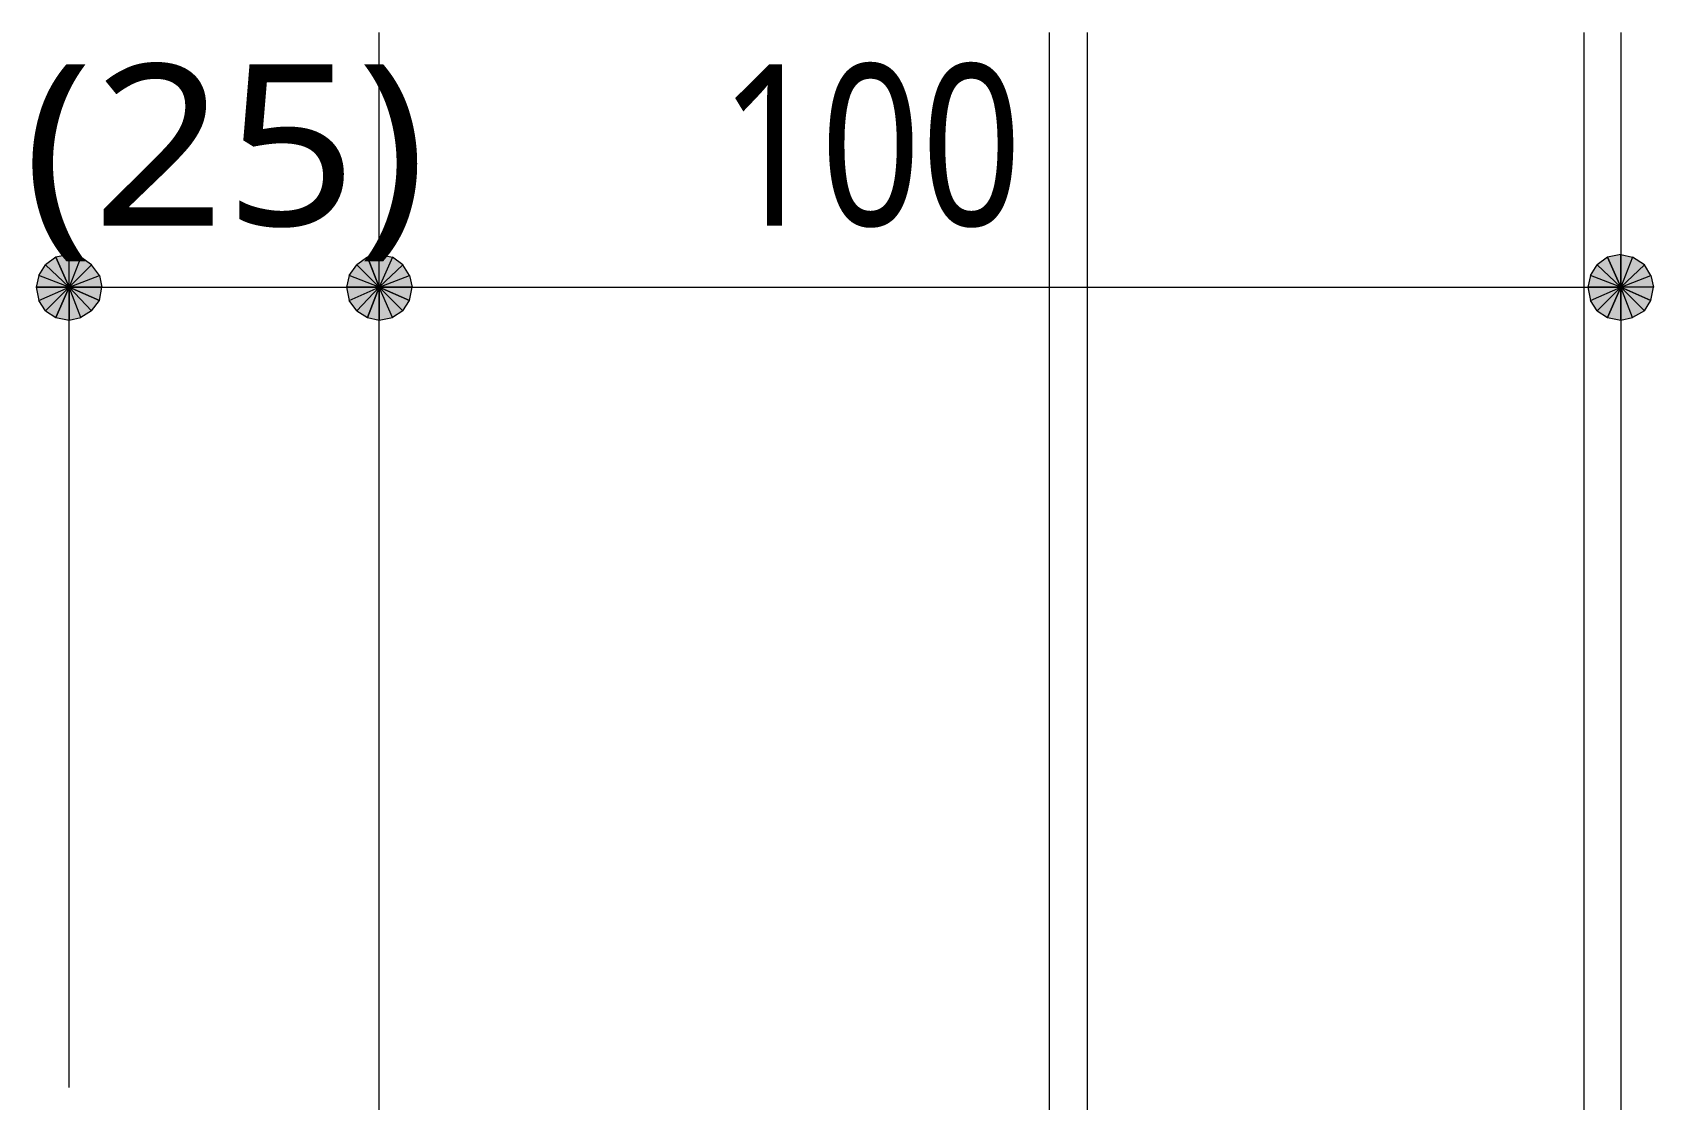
# Model space of a CAD drawing. Header units: millimetres. Extents: x 0 to 420, y 0 to 297.
# Drawn here: x 114.6 to 140.72, y 204.06 to 221.26 of the extents above; entities that cross this region are included whole.
import ezdxf
from ezdxf.enums import TextEntityAlignment as Align

# ---------------------------------------------------------------- set-up
doc = ezdxf.new("R2010")
doc.units = ezdxf.units.MM
doc.styles.add('kst32b', font='NotoSansJP-Variable.ttf')

msp = doc.modelspace()

# ---------------------------------------------------------------- hatches: boundary and pattern name
h = msp.add_hatch(color=7)
h.paths.add_polyline_path([(114.977, 217.636), (114.808, 217.509), (115.189, 217.149), (114.977, 217.636)])
h.paths.add_polyline_path([(114.808, 217.509), (115.189, 217.149), (114.702, 217.339), (114.808, 217.509)])
h.paths.add_polyline_path([(115.189, 217.149), (114.702, 217.339), (114.66, 217.149), (115.189, 217.149)])
h = msp.add_hatch(color=7)
h.paths.add_polyline_path([(115.549, 217.509), (115.379, 217.636), (115.189, 217.149), (115.549, 217.509)])
h.paths.add_polyline_path([(115.379, 217.636), (115.189, 217.149), (115.189, 217.678), (115.379, 217.636)])
h.paths.add_polyline_path([(115.189, 217.149), (115.189, 217.678), (114.977, 217.636), (115.189, 217.149)])
h = msp.add_hatch(color=7)
h.paths.add_polyline_path([(119.994, 217.636), (119.825, 217.509), (120.184, 217.149), (119.994, 217.636)])
h.paths.add_polyline_path([(119.825, 217.509), (120.184, 217.149), (119.698, 217.339), (119.825, 217.509)])
h.paths.add_polyline_path([(120.184, 217.149), (119.698, 217.339), (119.655, 217.149), (120.184, 217.149)])
h = msp.add_hatch(color=7)
h.paths.add_polyline_path([(120.565, 217.509), (120.396, 217.636), (120.184, 217.149), (120.565, 217.509)])
h.paths.add_polyline_path([(120.396, 217.636), (120.184, 217.149), (120.184, 217.678), (120.396, 217.636)])
h.paths.add_polyline_path([(120.184, 217.149), (120.184, 217.678), (119.994, 217.636), (120.184, 217.149)])
h = msp.add_hatch(color=7)
h.paths.add_polyline_path([(139.975, 217.636), (139.806, 217.509), (140.187, 217.149), (139.975, 217.636)])
h.paths.add_polyline_path([(139.806, 217.509), (140.187, 217.149), (139.7, 217.339), (139.806, 217.509)])
h.paths.add_polyline_path([(140.187, 217.149), (139.7, 217.339), (139.658, 217.149), (140.187, 217.149)])
h = msp.add_hatch(color=7)
h.paths.add_polyline_path([(140.568, 217.509), (140.377, 217.636), (140.187, 217.149), (140.568, 217.509)])
h.paths.add_polyline_path([(140.377, 217.636), (140.187, 217.149), (140.187, 217.678), (140.377, 217.636)])
h.paths.add_polyline_path([(140.187, 217.149), (140.187, 217.678), (139.975, 217.636), (140.187, 217.149)])
h = msp.add_hatch(color=7)
h.paths.add_polyline_path([(115.676, 216.937), (115.718, 217.149), (115.189, 217.149), (115.676, 216.937)])
h.paths.add_polyline_path([(115.718, 217.149), (115.189, 217.149), (115.676, 217.339), (115.718, 217.149)])
h.paths.add_polyline_path([(115.189, 217.149), (115.676, 217.339), (115.549, 217.509), (115.189, 217.149)])
h = msp.add_hatch(color=7)
h.paths.add_polyline_path([(120.671, 216.937), (120.713, 217.149), (120.184, 217.149), (120.671, 216.937)])
h.paths.add_polyline_path([(120.713, 217.149), (120.184, 217.149), (120.671, 217.339), (120.713, 217.149)])
h.paths.add_polyline_path([(120.184, 217.149), (120.671, 217.339), (120.565, 217.509), (120.184, 217.149)])
h = msp.add_hatch(color=7)
h.paths.add_polyline_path([(140.674, 216.937), (140.716, 217.149), (140.187, 217.149), (140.674, 216.937)])
h.paths.add_polyline_path([(140.716, 217.149), (140.187, 217.149), (140.674, 217.339), (140.716, 217.149)])
h.paths.add_polyline_path([(140.187, 217.149), (140.674, 217.339), (140.568, 217.509), (140.187, 217.149)])
h = msp.add_hatch(color=7)
h.paths.add_polyline_path([(114.66, 217.149), (114.702, 216.937), (115.189, 217.149), (114.66, 217.149)])
h.paths.add_polyline_path([(114.702, 216.937), (115.189, 217.149), (114.808, 216.768), (114.702, 216.937)])
h.paths.add_polyline_path([(115.189, 217.149), (114.808, 216.768), (114.977, 216.662), (115.189, 217.149)])
for points in [[(114.977, 216.662), (115.189, 216.62), (115.189, 217.149), (114.977, 216.662)], [(119.994, 216.662), (120.184, 216.62), (120.184, 217.149), (119.994, 216.662)], [(139.975, 216.662), (140.187, 216.62), (140.187, 217.149), (139.975, 216.662)]]:
    msp.add_hatch(color=7).paths.add_polyline_path(points)
h = msp.add_hatch(color=7)
h.paths.add_polyline_path([(115.189, 216.62), (115.379, 216.662), (115.189, 217.149), (115.189, 216.62)])
h.paths.add_polyline_path([(115.379, 216.662), (115.189, 217.149), (115.549, 216.768), (115.379, 216.662)])
h.paths.add_polyline_path([(115.189, 217.149), (115.549, 216.768), (115.676, 216.937), (115.189, 217.149)])
h = msp.add_hatch(color=7)
h.paths.add_polyline_path([(119.655, 217.149), (119.698, 216.937), (120.184, 217.149), (119.655, 217.149)])
h.paths.add_polyline_path([(119.698, 216.937), (120.184, 217.149), (119.825, 216.768), (119.698, 216.937)])
h.paths.add_polyline_path([(120.184, 217.149), (119.825, 216.768), (119.994, 216.662), (120.184, 217.149)])
h = msp.add_hatch(color=7)
h.paths.add_polyline_path([(120.184, 216.62), (120.396, 216.662), (120.184, 217.149), (120.184, 216.62)])
h.paths.add_polyline_path([(120.396, 216.662), (120.184, 217.149), (120.565, 216.768), (120.396, 216.662)])
h.paths.add_polyline_path([(120.184, 217.149), (120.565, 216.768), (120.671, 216.937), (120.184, 217.149)])
h = msp.add_hatch(color=7)
h.paths.add_polyline_path([(139.658, 217.149), (139.7, 216.937), (140.187, 217.149), (139.658, 217.149)])
h.paths.add_polyline_path([(139.7, 216.937), (140.187, 217.149), (139.806, 216.768), (139.7, 216.937)])
h.paths.add_polyline_path([(140.187, 217.149), (139.806, 216.768), (139.975, 216.662), (140.187, 217.149)])
h = msp.add_hatch(color=7)
h.paths.add_polyline_path([(140.187, 216.62), (140.377, 216.662), (140.187, 217.149), (140.187, 216.62)])
h.paths.add_polyline_path([(140.377, 216.662), (140.187, 217.149), (140.568, 216.768), (140.377, 216.662)])
h.paths.add_polyline_path([(140.187, 217.149), (140.568, 216.768), (140.674, 216.937), (140.187, 217.149)])

# ---------------------------------------------------------------- linework, layer by layer
at = {"lineweight": 13}
for points in [[(120.184, 194.649), (120.184, 221.255)], [(130.979, 221.255), (130.979, 194.924)], [(131.593, 221.255), (131.593, 193.442)], [(139.594, 221.255), (139.594, 193.442)], [(140.187, 221.255), (140.187, 191.325)], [(115.189, 204.258), (115.189, 217.149)], [(115.189, 217.149), (120.184, 217.149), (140.187, 217.149)]]:
    msp.add_lwpolyline(points, dxfattribs=at)
at = {"lineweight": 0}
for points in [[(114.977, 217.636), (114.808, 217.509), (115.189, 217.149)], [(115.189, 217.149), (115.189, 217.678), (114.977, 217.636)], [(115.379, 217.636), (115.189, 217.149), (115.189, 217.678)], [(115.549, 217.509), (115.379, 217.636), (115.189, 217.149)], [(119.994, 217.636), (119.825, 217.509), (120.184, 217.149)], [(120.184, 217.149), (120.184, 217.678), (119.994, 217.636)], [(120.396, 217.636), (120.184, 217.149), (120.184, 217.678)], [(120.565, 217.509), (120.396, 217.636), (120.184, 217.149)], [(139.975, 217.636), (139.806, 217.509), (140.187, 217.149)], [(140.187, 217.149), (140.187, 217.678), (139.975, 217.636)], [(140.377, 217.636), (140.187, 217.149), (140.187, 217.678)], [(140.568, 217.509), (140.377, 217.636), (140.187, 217.149)], [(115.189, 217.149), (114.702, 217.339), (114.66, 217.149)], [(114.808, 217.509), (115.189, 217.149), (114.702, 217.339)], [(115.189, 217.149), (115.676, 217.339), (115.549, 217.509)], [(115.718, 217.149), (115.189, 217.149), (115.676, 217.339)], [(120.184, 217.149), (119.698, 217.339), (119.655, 217.149)], [(119.825, 217.509), (120.184, 217.149), (119.698, 217.339)], [(120.184, 217.149), (120.671, 217.339), (120.565, 217.509)], [(120.713, 217.149), (120.184, 217.149), (120.671, 217.339)], [(140.187, 217.149), (139.7, 217.339), (139.658, 217.149)], [(139.806, 217.509), (140.187, 217.149), (139.7, 217.339)], [(140.187, 217.149), (140.674, 217.339), (140.568, 217.509)], [(140.716, 217.149), (140.187, 217.149), (140.674, 217.339)], [(114.66, 217.149), (114.702, 216.937), (115.189, 217.149)], [(114.702, 216.937), (115.189, 217.149), (114.808, 216.768)], [(115.189, 217.149), (114.808, 216.768), (114.977, 216.662)], [(114.977, 216.662), (115.189, 216.62), (115.189, 217.149)], [(115.189, 216.62), (115.379, 216.662), (115.189, 217.149)], [(115.379, 216.662), (115.189, 217.149), (115.549, 216.768)], [(115.189, 217.149), (115.549, 216.768), (115.676, 216.937)], [(115.676, 216.937), (115.718, 217.149), (115.189, 217.149)], [(119.655, 217.149), (119.698, 216.937), (120.184, 217.149)], [(119.698, 216.937), (120.184, 217.149), (119.825, 216.768)], [(120.184, 217.149), (119.825, 216.768), (119.994, 216.662)], [(119.994, 216.662), (120.184, 216.62), (120.184, 217.149)], [(120.184, 216.62), (120.396, 216.662), (120.184, 217.149)], [(120.396, 216.662), (120.184, 217.149), (120.565, 216.768)], [(120.184, 217.149), (120.565, 216.768), (120.671, 216.937)], [(120.671, 216.937), (120.713, 217.149), (120.184, 217.149)], [(139.658, 217.149), (139.7, 216.937), (140.187, 217.149)], [(139.7, 216.937), (140.187, 217.149), (139.806, 216.768)], [(140.187, 217.149), (139.806, 216.768), (139.975, 216.662)], [(139.975, 216.662), (140.187, 216.62), (140.187, 217.149)], [(140.187, 216.62), (140.377, 216.662), (140.187, 217.149)], [(140.377, 216.662), (140.187, 217.149), (140.568, 216.768)], [(140.187, 217.149), (140.568, 216.768), (140.674, 216.937)], [(140.674, 216.937), (140.716, 217.149), (140.187, 217.149)]]:
    msp.add_lwpolyline(points, close=True, dxfattribs=at)

# ---------------------------------------------------------------- texts
at = {"style": 'kst32b'}
for s, p, p2 in [('(25)', (114.448, 218.144), (120.945, 218.144)), ('100', (125.667, 218.144), (130.539, 218.144))]:
    msp.add_text(s, height=2.5989, dxfattribs=at).set_placement(p, p2, align=Align.FIT)

doc.saveas('drawing.dxf')
